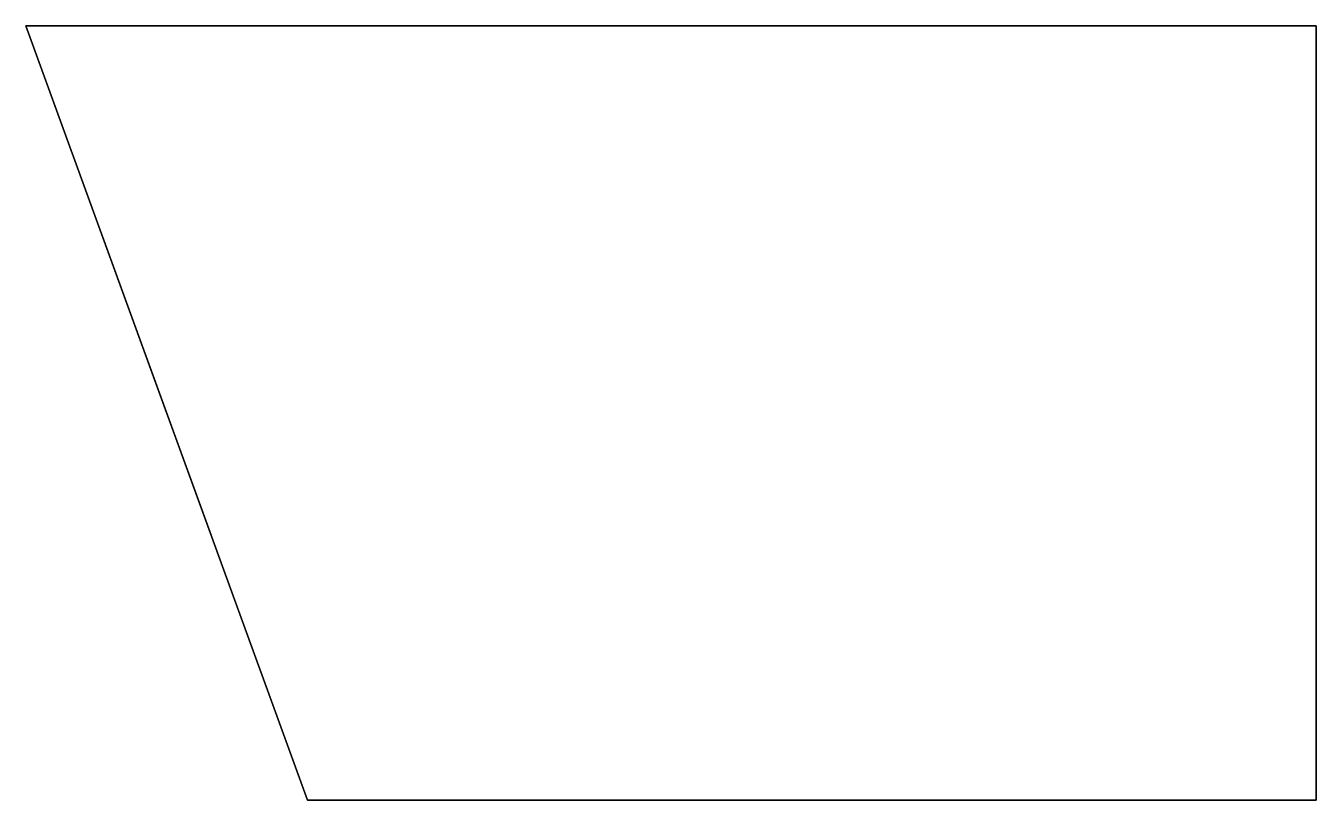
# Model space of a CAD drawing. Header units: inches. Extents: x -5 to 5, y -3 to 3.
import ezdxf

# ---------------------------------------------------------------- set-up
doc = ezdxf.new("R2010")
doc.units = ezdxf.units.IN
doc.header["$MEASUREMENT"] = 0
doc.layers.add('Fenetre', color=2, linetype='Continuous')

msp = doc.modelspace()

# ---------------------------------------------------------------- linework, layer by layer
at = {"extrusion": (0, -1, 0)}
for p, q in [((5, 3, -4.5), (-5, 3, -4.5)), ((-5, 3, -4.5), (-5, 3, 2.5)), ((-5, 3, 2.5), (5, 3, 2.5)), ((5, 3, -4.5), (5, 3, 2.5)), ((5, -3, -4.5), (-2.816, -3, -4.5)), ((-2.816, -3, 2.5), (5, -3, 2.5)), ((5, -3, -4.5), (5, -3, 2.5))]:
    msp.add_line(p, q, dxfattribs=at)
at = {"extrusion": (0.34202, -0.939693, 0)}
msp.add_line((-5, 3, -4.5), (-2.816, -3, -4.5), dxfattribs=at)
at = {"extrusion": (0.939693, 0.34202, 0)}
msp.add_line((-2.816, -3, 2.5), (-5, 3, 2.5), dxfattribs=at)
at = {"extrusion": (1, -2e-16, 0)}
for p, q in [((5, 3, -4.5), (5, -3, -4.5)), ((5, -3, 2.5), (5, 3, 2.5))]:
    msp.add_line(p, q, dxfattribs=at)
msp.add_line((-2.816, -3, 2.5), (-2.816, -3, -4.5))
at = {"layer": 'Fenetre', "extrusion": (0, -1, 0)}
for points, elevation in [([(-1.751, 0.621), (3.249, 0.621), (3.249, -2.379), (-1.751, -2.379)], -3), ([(-0.747, 1.5), (2.934, 1.5), (2.934, -1.5), (-0.747, -1.5)], 3)]:
    msp.add_lwpolyline(points, close=True, dxfattribs=dict(at, elevation=elevation))
at = {"layer": 'Fenetre', "extrusion": (0.939693, 0.34202, 0), "elevation": -3.672}
msp.add_lwpolyline([(3.328, 0.613), (0.328, 0.613), (0.328, -2.387), (3.328, -2.387)], close=True, dxfattribs=at)
at = {"layer": 'Fenetre', "extrusion": (1, -2e-16, 0), "elevation": 5}
msp.add_lwpolyline([(0.512, 1.5), (-2.488, 1.5), (-2.488, -1.5), (0.512, -1.5)], close=True, dxfattribs=at)

doc.saveas('drawing.dxf')
